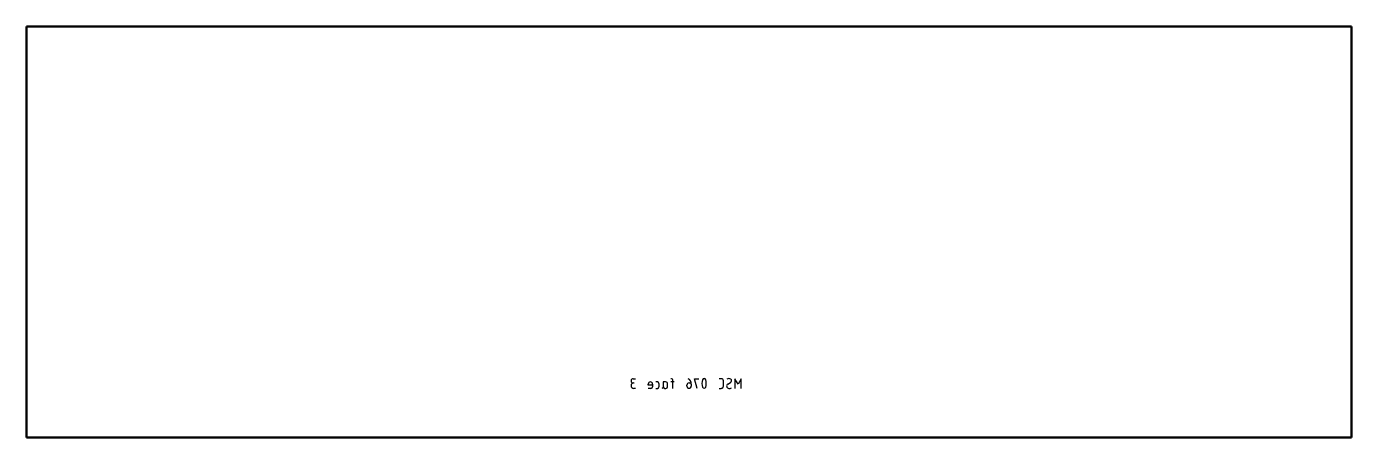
# Model space of a CAD drawing. Header units: millimetres. Extents: x 0 to 1370, y 0 to 425.
import ezdxf

# ---------------------------------------------------------------- set-up
doc = ezdxf.new("R2010")
doc.units = ezdxf.units.MM
doc.layers.add('IV_MARK_SURFACE_BACK', color=91, linetype='Continuous', lineweight=25)
doc.layers.add('IV_OUTER_PROFILE', color=7, linetype='Continuous', lineweight=50)

msp = doc.modelspace()

# ---------------------------------------------------------------- linework, layer by layer
at = {"layer": 'IV_MARK_SURFACE_BACK'}
for p, q in [((627.3, 60.8), (629.6, 60.8)), ((627.9, 56.4), (628.4, 56.4)), ((642.9, 54.2), (642.9, 55.3)), ((647.3, 55.3), (647.3, 54.2)), ((652.3, 57.5), (650.7, 57.5)), ((654, 52.5), (654, 55.8)), ((658.4, 57.5), (658.4, 52.5)), ((660.7, 57.5), (658.4, 57.5)), ((662.9, 52.5), (662.9, 55.3)), ((668.4, 57.5), (666.2, 57.5)), ((668.4, 57.5), (668.4, 58.6)), ((668.4, 50.8), (668.4, 57.5)), ((669.6, 57.5), (668.4, 57.5)), ((685.1, 56.4), (686.8, 56.4)), ((687.3, 55.3), (687.3, 53.1)), ((693.4, 50.8), (690.7, 60.8)), ((690.7, 60.8), (695.1, 60.8)), ((718.4, 60.8), (716.2, 60.8)), ((720.7, 53.1), (720.7, 58.6)), ((725.1, 55.3), (727.9, 57)), ((735.7, 55.3), (732.3, 60.8)), ((732.3, 60.8), (732.3, 50.8)), ((739, 60.8), (735.7, 55.3)), ((739, 50.8), (739, 60.8)), ((629.6, 50.8), (627.9, 50.8)), ((647.3, 54.2), (642.9, 54.2)), ((645.7, 50.8), (642.9, 50.8)), ((647.3, 54.2), (647.3, 52.5)), ((650.7, 50.8), (652.3, 50.8)), ((658.4, 52.5), (658.4, 52)), ((660.1, 50.8), (661.2, 50.8)), ((682.9, 53.1), (682.9, 54.2)), ((716.2, 50.8), (718.4, 50.8))]:
    msp.add_line(p, q, dxfattribs=at)
for centre, radius, start, end in [((627.3, 58.6), 2.22, 90, 270), ((627.9, 53.6), 2.78, 90, 270), ((645.1, 55.3), 2.22, 0, 180), ((652.3, 55.8), 1.67, 0, 90), ((660.7, 55.3), 2.22, 0, 90), ((666.2, 58.6), 2.22, 0, 90), ((685.1, 54.2), 2.22, 90, 180), ((681.6, 55.6), 5.77, 356.8217, 65.1058), ((712.4, 55.8), 14, 163.8661, 196.1339), ((700.7, 59.1), 1.8, 22.4119, 157.5881), ((688.9, 55.8), 14, 343.8661, 16.1339), ((718.4, 58.6), 2.22, 0, 90), ((726.3, 53.2), 2.39, 120.441, 267.6315), ((726.2, 56.2), 4.69, 61.7153, 118.2847), ((726.8, 58.9), 2.21, 300.7016, 40.3737), ((645.7, 52.5), 1.67, 270, 0), ((652.3, 52.5), 1.67, 270, 0), ((657.3, 52), 1.11, 270, 360), ((660.1, 52.5), 1.67, 180, 270), ((661.2, 52.5), 1.67, 270, 0), ((685.1, 53.1), 2.22, 180, 0), ((700.7, 52.7), 1.81, 203.0373, 336.9627), ((718.4, 53.1), 2.22, 270, 0), ((726.9, 54.5), 3.74, 259.0373, 303.5826)]:
    msp.add_arc(centre, radius, start, end, dxfattribs=at)
at = {"layer": 'IV_OUTER_PROFILE'}
for p, q in [((0, 425), (1370, 425)), ((0, 0), (0, 425)), ((1370, 425), (1370, 0)), ((1370, 0), (0, 0))]:
    msp.add_line(p, q, dxfattribs=at)

doc.saveas('drawing.dxf')
